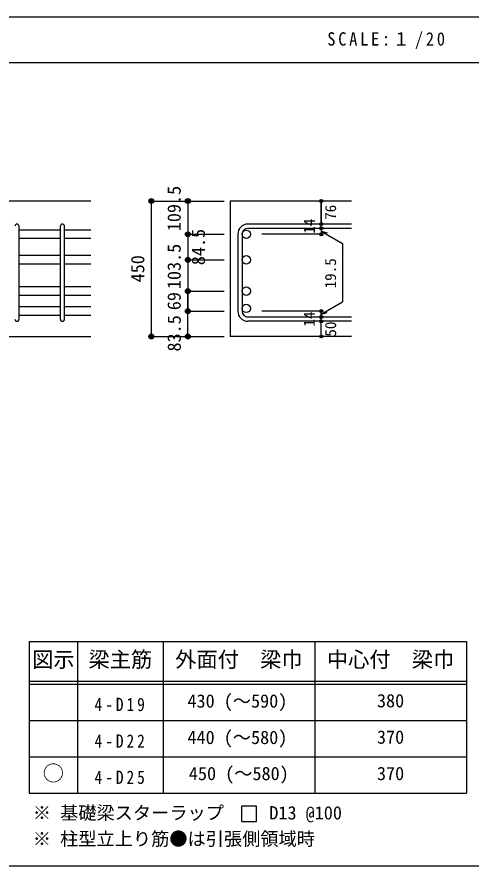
# Model space of a CAD drawing. Units: millimetres, scale not verified. Extents: x -3982 to 3969, y -2797 to 2801.
# Drawn here: x 925 to 2422, y 2 to 2801 of the extents above; entities that cross this region are included whole.
import ezdxf
from ezdxf.enums import TextEntityAlignment as Align

# ---------------------------------------------------------------- set-up
doc = ezdxf.new("R2010")
doc.units = ezdxf.units.MM
doc.header["$LTSCALE"] = 20
doc.header["$PDMODE"] = 32
doc.header["$PDSIZE"] = 10
for name, color, linetype in [('6-1_躯体線', 2, 'Continuous'), ('6-5_梁主筋', 7, 'Continuous'), ('6-6_S.T.P.', 7, 'Continuous'), ('6-7_文字', 7, 'Continuous'), ('6-D_寸法', 4, 'Continuous'), ('6-E_枠', 7, 'Continuous'), ('F-0_枠', 6, 'Continuous')]:
    doc.layers.add(name, color=color, linetype=linetype)
doc.styles.add('ＭＳ ゴシック', font='')
doc.styles.get('ＭＳ ゴシック').set_extended_font_data('MS Gothic')

msp = doc.modelspace()

# ---------------------------------------------------------------- linework, layer by layer
at = {"layer": '6-1_躯体線'}
for p, q in [((1168.29, 2194.12), (-31.71, 2194.12)), ((2028.29, 2194.12), (1628.29, 2194.12)), ((1628.29, 2194.12), (1628.29, 1747.62)), ((768.29, 1747.62), (1168.29, 1747.62)), ((2028.29, 1747.62), (1628.29, 1747.62))]:
    msp.add_line(p, q, dxfattribs=at)
at = {"layer": '6-5_梁主筋'}
for p, q in [((1068.29, 2098.51), (932.29, 2098.51)), ((1168.29, 2098.51), (1082.29, 2098.51)), ((1068.29, 2070.51), (932.29, 2070.51)), ((1168.29, 2070.51), (1082.29, 2070.51)), ((1068.29, 2014.12), (932.29, 2014.12)), ((1168.29, 2014.12), (1082.29, 2014.12)), ((1068.29, 1986.12), (932.29, 1986.12)), ((1168.29, 1986.12), (1082.29, 1986.12)), ((1068.29, 1911.12), (932.29, 1911.12)), ((1168.29, 1911.12), (1082.29, 1911.12)), ((1068.29, 1883.12), (932.29, 1883.12)), ((1168.29, 1883.12), (1082.29, 1883.12)), ((1068.29, 1845.12), (932.29, 1845.12)), ((1168.29, 1845.12), (1082.29, 1845.12)), ((1068.29, 1817.12), (932.29, 1817.12)), ((1168.29, 1817.12), (1082.29, 1817.12))]:
    msp.add_line(p, q, dxfattribs=at)
at = {"layer": '6-5_梁主筋', "color": 3}
for centre in [(1681.29, 2084.51), (1681.29, 2000.12), (1681.29, 1897.12), (1681.29, 1840.12)]:
    msp.add_circle(centre, 14, dxfattribs=at)
at = {"layer": '6-6_S.T.P.'}
for p, q in [((932.29, 1804.62), (932.29, 2111.01)), ((1068.29, 1804.62), (1068.29, 2111.01)), ((1082.29, 1804.62), (1082.29, 2111.01)), ((2028.29, 2118.01), (1686.79, 2118.01)), ((2028.29, 2104.01), (1686.79, 2104.01)), ((1653.29, 2084.51), (1653.29, 1831.12)), ((1667.29, 2084.51), (1667.29, 1831.12)), ((2028.29, 1811.62), (1686.79, 1811.62)), ((2028.29, 1797.62), (1686.79, 1797.62))]:
    msp.add_line(p, q, dxfattribs=at)
for centre, radius, start, end in [((925.29, 2111.01), 7, 0, 180), ((1075.29, 2111.01), 7, 0, 180), ((1686.79, 2084.51), 33.5, 90, 180), ((1686.79, 2084.51), 19.5, 90, 180), ((1686.79, 1831.12), 33.5, 180, 270), ((1686.79, 1831.12), 19.5, 180, 270), ((925.29, 1804.62), 7, 180, 0), ((1075.29, 1804.62), 7, 180, 0)]:
    msp.add_arc(centre, radius, start, end, dxfattribs=at)
at = {"layer": '6-7_文字'}
msp.add_lwpolyline([(1664.84, 148.85), (1714.84, 148.85), (1714.84, 198.85), (1664.84, 198.85)], close=True, dxfattribs=at)
at = {"layer": '6-D_寸法'}
for p, q in [((1368.29, 2194.12), (1488.29, 2194.12)), ((1368.29, 2194.12), (1488.29, 2194.12)), ((1368.29, 2194.12), (1488.29, 2194.12)), ((1368.29, 1747.62), (1368.29, 2194.12)), ((1488.29, 2194.12), (1608.29, 2194.12)), ((1488.29, 2194.12), (1608.29, 2194.12)), ((1928.29, 2104.01), (1928.29, 2118.01)), ((1928.29, 2104.01), (1928.29, 2084.51)), ((1488.29, 2084.51), (1608.29, 2084.51)), ((1928.29, 2084.51), (1732.2, 2084.51)), ((1928.29, 2094.26), (1998.35, 2053.81)), ((1928.29, 2094.26), (1947.61, 2089.09)), ((1998.35, 2053.81), (1998.35, 1861.82)), ((1488.29, 2000.12), (1608.29, 2000.12)), ((1488.29, 2000.12), (1488.29, 1831.12)), ((1488.29, 1897.12), (1608.29, 1897.12)), ((1488.29, 1831.12), (1488.29, 1897.12)), ((1928.29, 1821.37), (1998.35, 1861.82)), ((1488.29, 1831.12), (1608.29, 1831.12)), ((1488.29, 1831.12), (1608.29, 1831.12)), ((1488.29, 1831.12), (1608.29, 1831.12)), ((1928.29, 1831.12), (1732.2, 1831.12)), ((1928.29, 1811.62), (1928.29, 1831.12)), ((1928.29, 1821.37), (1947.61, 1826.55)), ((1928.29, 1797.62), (1928.29, 1811.62)), ((1928.29, 1747.62), (1928.29, 1797.62)), ((1488.29, 1747.62), (1608.29, 1747.62))]:
    msp.add_line(p, q, dxfattribs=at)
for points in [[(1488.29, 2194.12), (1488.29, 2084.51), (1488.29, 2000.12)], [(1928.29, 2118.01), (1928.29, 2194.12), (1928.29, 2118.01)], [(1368.29, 1747.62), (1488.29, 1747.62), (1488.29, 1831.12)]]:
    msp.add_lwpolyline(points, dxfattribs=at)
for centre, radius in [((1368.29, 2194.12), 8), ((1368.29, 2194.12), 7.2), ((1368.29, 2194.12), 6.4), ((1368.29, 2194.12), 5.6), ((1368.29, 2194.12), 4.8), ((1368.29, 2194.12), 4), ((1368.29, 2194.12), 3.2), ((1368.29, 2194.12), 2.4), ((1368.29, 2194.12), 1.6), ((1368.29, 2194.12), 0.8), ((1488.29, 2194.12), 8), ((1488.29, 2194.12), 7.2), ((1488.29, 2194.12), 6.4), ((1488.29, 2194.12), 5.6), ((1488.29, 2194.12), 4.8), ((1488.29, 2194.12), 4), ((1488.29, 2194.12), 3.2), ((1488.29, 2194.12), 2.4), ((1488.29, 2194.12), 1.6), ((1488.29, 2194.12), 0.8), ((1928.29, 2194.12), 4), ((1928.29, 2194.12), 3.6), ((1928.29, 2194.12), 3.2), ((1928.29, 2194.12), 2.8), ((1928.29, 2194.12), 2.4), ((1928.29, 2194.12), 2), ((1928.29, 2194.12), 1.6), ((1928.29, 2194.12), 1.2), ((1928.29, 2194.12), 0.8), ((1928.29, 2194.12), 0.4), ((1928.29, 2118.01), 4), ((1928.29, 2104.01), 4), ((1928.29, 2118.01), 3.6), ((1928.29, 2104.01), 3.6), ((1928.29, 2118.01), 3.2), ((1928.29, 2104.01), 3.2), ((1928.29, 2118.01), 2.8), ((1928.29, 2104.01), 2.8), ((1928.29, 2118.01), 2.4), ((1928.29, 2104.01), 2.4), ((1928.29, 2118.01), 2), ((1928.29, 2104.01), 2), ((1928.29, 2118.01), 1.6), ((1928.29, 2104.01), 1.6), ((1928.29, 2118.01), 1.2), ((1928.29, 2104.01), 1.2), ((1928.29, 2118.01), 0.8), ((1928.29, 2104.01), 0.8), ((1928.29, 2118.01), 0.4), ((1928.29, 2104.01), 0.4), ((1488.29, 2084.51), 8), ((1488.29, 2084.51), 7.2), ((1488.29, 2084.51), 6.4), ((1488.29, 2084.51), 5.6), ((1488.29, 2084.51), 4.8), ((1488.29, 2084.51), 4), ((1488.29, 2084.51), 3.2), ((1488.29, 2084.51), 2.4), ((1488.29, 2084.51), 1.6), ((1488.29, 2084.51), 0.8), ((1928.29, 2084.51), 4), ((1928.29, 2084.51), 3.6), ((1928.29, 2084.51), 3.2), ((1928.29, 2084.51), 2.8), ((1928.29, 2084.51), 2.4), ((1928.29, 2084.51), 2), ((1928.29, 2084.51), 1.6), ((1928.29, 2084.51), 1.2), ((1928.29, 2084.51), 0.8), ((1928.29, 2084.51), 0.4), ((1488.29, 2000.12), 8), ((1488.29, 2000.12), 7.2), ((1488.29, 2000.12), 6.4), ((1488.29, 2000.12), 5.6), ((1488.29, 2000.12), 4.8), ((1488.29, 2000.12), 4), ((1488.29, 2000.12), 3.2), ((1488.29, 2000.12), 2.4), ((1488.29, 2000.12), 1.6), ((1488.29, 2000.12), 0.8), ((1488.29, 1897.12), 8), ((1488.29, 1897.12), 7.2), ((1488.29, 1897.12), 6.4), ((1488.29, 1897.12), 5.6), ((1488.29, 1897.12), 4.8), ((1488.29, 1897.12), 4), ((1488.29, 1897.12), 3.2), ((1488.29, 1897.12), 2.4), ((1488.29, 1897.12), 1.6), ((1488.29, 1897.12), 0.8), ((1488.29, 1831.12), 8), ((1488.29, 1831.12), 7.2), ((1488.29, 1831.12), 6.4), ((1488.29, 1831.12), 5.6), ((1488.29, 1831.12), 4.8), ((1488.29, 1831.12), 4), ((1488.29, 1831.12), 3.2), ((1488.29, 1831.12), 2.4), ((1488.29, 1831.12), 1.6), ((1488.29, 1831.12), 0.8), ((1928.29, 1831.12), 4), ((1928.29, 1831.12), 3.6), ((1928.29, 1831.12), 3.2), ((1928.29, 1831.12), 2.8), ((1928.29, 1831.12), 2.4), ((1928.29, 1831.12), 2), ((1928.29, 1831.12), 1.6), ((1928.29, 1831.12), 1.2), ((1928.29, 1831.12), 0.8), ((1928.29, 1831.12), 0.4), ((1928.29, 1811.62), 4), ((1928.29, 1797.62), 4), ((1928.29, 1811.62), 3.6), ((1928.29, 1797.62), 3.6), ((1928.29, 1811.62), 3.2), ((1928.29, 1797.62), 3.2), ((1928.29, 1811.62), 2.8), ((1928.29, 1797.62), 2.8), ((1928.29, 1811.62), 2.4), ((1928.29, 1797.62), 2.4), ((1928.29, 1811.62), 2), ((1928.29, 1797.62), 2), ((1928.29, 1811.62), 1.6), ((1928.29, 1797.62), 1.6), ((1928.29, 1811.62), 1.2), ((1928.29, 1797.62), 1.2), ((1928.29, 1811.62), 0.8), ((1928.29, 1797.62), 0.8), ((1928.29, 1811.62), 0.4), ((1928.29, 1797.62), 0.4), ((1368.29, 1747.62), 8), ((1368.29, 1747.62), 7.2), ((1368.29, 1747.62), 6.4), ((1368.29, 1747.62), 5.6), ((1368.29, 1747.62), 4.8), ((1368.29, 1747.62), 4), ((1368.29, 1747.62), 3.2), ((1368.29, 1747.62), 2.4), ((1368.29, 1747.62), 1.6), ((1368.29, 1747.62), 0.8), ((1488.29, 1747.62), 8), ((1488.29, 1747.62), 7.2), ((1488.29, 1747.62), 6.4), ((1488.29, 1747.62), 5.6), ((1488.29, 1747.62), 4.8), ((1488.29, 1747.62), 4), ((1488.29, 1747.62), 3.2), ((1488.29, 1747.62), 2.4), ((1488.29, 1747.62), 1.6), ((1488.29, 1747.62), 0.8), ((1928.29, 1747.62), 4), ((1928.29, 1747.62), 3.6), ((1928.29, 1747.62), 3.2), ((1928.29, 1747.62), 2.8), ((1928.29, 1747.62), 2.4), ((1928.29, 1747.62), 2), ((1928.29, 1747.62), 1.6), ((1928.29, 1747.62), 1.2), ((1928.29, 1747.62), 0.8), ((1928.29, 1747.62), 0.4)]:
    msp.add_circle(centre, radius, dxfattribs=at)
at = {"layer": '6-D_寸法', "color": 7}
for p in [(1368.29, 2194.12), (1488.29, 2194.12), (1928.29, 2194.12), (1928.29, 2118.01), (1928.29, 2104.01), (1488.29, 2084.51), (1928.29, 2084.51), (1488.29, 2000.12), (1488.29, 1897.12), (1488.29, 1831.12), (1928.29, 1831.12), (1928.29, 1831.12), (1928.29, 1811.62), (1928.29, 1797.62), (1368.29, 1747.62), (1488.29, 1747.62), (1928.29, 1747.62)]:
    msp.add_point(p, dxfattribs=at)
at = {"layer": '6-E_枠', "color": 3}
for p, q in [((965.14, 741.85), (965.14, 241.85)), ((965.14, 741.85), (2406.83, 741.85)), ((2406.83, 741.85), (2406.83, 241.85)), ((965.14, 241.85), (2406.83, 241.85))]:
    msp.add_line(p, q, dxfattribs=at)
at = {"layer": '6-E_枠'}
for p, q in [((1125.14, 741.85), (1125.14, 241.85)), ((1406.83, 741.85), (1406.83, 241.85)), ((1906.83, 741.85), (1906.83, 241.85)), ((965.14, 611.85), (2406.83, 611.85)), ((965.14, 601.85), (2406.83, 601.85)), ((965.14, 481.85), (2406.83, 481.85)), ((965.14, 361.85), (2406.83, 361.85))]:
    msp.add_line(p, q, dxfattribs=at)
at = {"layer": 'F-0_枠'}
msp.add_line((-3981.92, 2800.77), (3969.4, 2800.77), dxfattribs=at)
at = {"layer": 'F-0_枠', "color": 2}
for p, q in [((-3981.92, 2650.77), (2482.4, 2650.77)), ((2482.4, 1.97), (-3981.92, 1.97))]:
    msp.add_line(p, q, dxfattribs=at)

# ---------------------------------------------------------------- texts
at = {"layer": '6-7_文字', "color": 2, "style": 'ＭＳ ゴシック'}
for s, p in [('図示', (975.14, 641.85)), ('梁主筋', (1160.98, 641.85)), ('外面付\u3000梁巾', (1446.83, 641.85)), ('中心付\u3000梁巾', (1946.83, 641.85)), ('○', (1010.14, 266.85))]:
    msp.add_text(s, height=51.32, dxfattribs=at).set_placement(p, align=Align.BOTTOM_LEFT)
at = {"layer": '6-7_文字', "style": 'ＭＳ ゴシック'}
for s, p in [('430 (～590)', (1487.14, 510.85)), ('380', (2111.83, 511.85)), ('440 (～580)', (1487.14, 390.85)), ('370', (2111.83, 391.85)), ('450 (～580)', (1491.83, 271.85)), ('370', (2111.83, 271.85)), ('※ 基礎梁スターラップ     D13 @100', (977.51, 142.13)), ('※ 柱型立上り筋●は引張側領域時', (977.51, 56.45))]:
    msp.add_text(s, height=43.99, dxfattribs=at).set_placement(p, align=Align.BOTTOM_LEFT)
at = {"layer": '6-7_文字', "color": 2, "insert": (1948.17, 2695.77), "char_height": 43.99, "attachment_point": 7, "style": 'ＭＳ ゴシック'}
msp.add_mtext('\\T1.34;\\W0.9;SCALE:１/20', dxfattribs=at)
at = {"layer": '6-7_文字', "char_height": 43.99, "attachment_point": 7, "style": 'ＭＳ ゴシック'}
for s, insert in [('\\T1.38;\\W0.85;4-D19', (1180.98, 511.85)), ('\\T1.38;\\W0.85;4-D22', (1180.98, 391.85)), ('\\T1.38;\\W0.85;4-D25', (1180.98, 271.85))]:
    msp.add_mtext(s, dxfattribs=dict(at, insert=insert))
at = {"layer": '6-D_寸法', "style": 'ＭＳ ゴシック'}
for s, height, p in [('109.5', 43.99, (1478.29, 2094.51)), ('76', 36.66, (1988.27, 2131.86)), ('14', 36.66, (1918.29, 2086.09)), ('84.5', 43.99, (1558.24, 1982.55)), ('103.5', 43.99, (1478.29, 1903.62)), ('450', 43.99, (1358.29, 1925.87)), ('19.5', 36.66, (1987.93, 1905.81)), ('69', 43.99, (1478.29, 1834.12)), ('14', 36.66, (1917.63, 1779.95)), ('83.5', 43.99, (1478.55, 1697.95)), ('50', 36.66, (1988.36, 1746.83))]:
    msp.add_text(s, height=height, rotation=90, dxfattribs=at).set_placement(p, align=Align.BOTTOM_LEFT)

doc.saveas('drawing.dxf')
